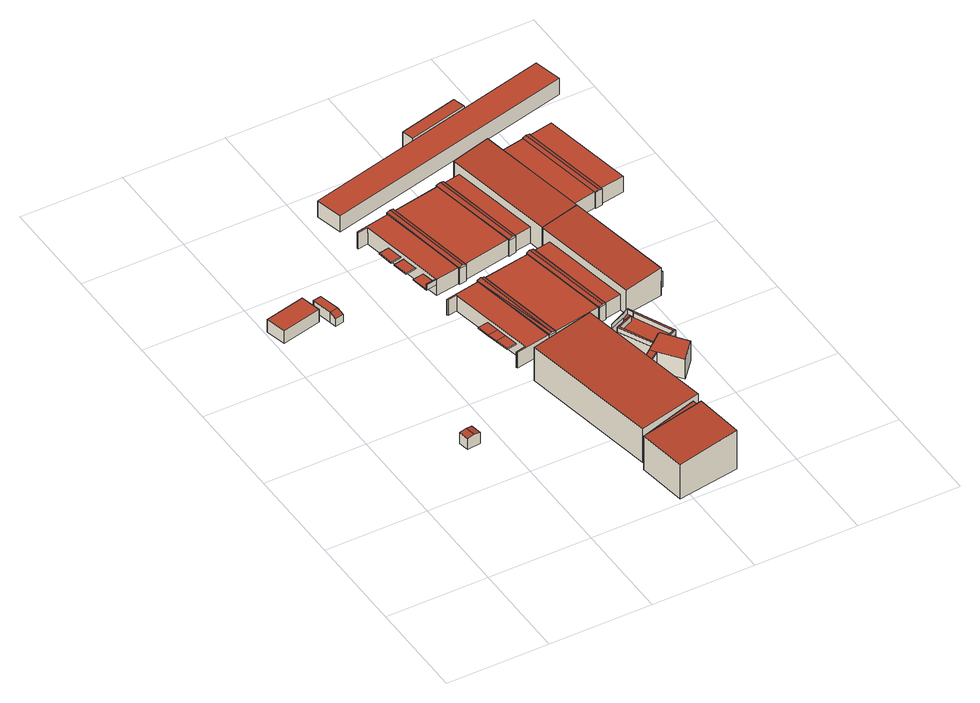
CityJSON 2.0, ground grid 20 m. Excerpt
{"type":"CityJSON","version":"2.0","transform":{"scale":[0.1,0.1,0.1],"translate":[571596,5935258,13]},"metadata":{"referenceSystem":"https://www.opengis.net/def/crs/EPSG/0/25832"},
"CityObjects":{
"building1":{"type":"Building","attributes":{"Grundfläche 2D":"5.493904","Grundhöhe NN":"14.166"},"geometry":[{"type":"Solid","lod":"3","boundaries":[[[[0,1,2,3]],[[4,1,0,5]],[[3,2,6,7]],[[5,0,3,7,8]],[[4,5,8,9]],[[6,2,1,4,9]],[[8,7,6,9]]]],"semantics":{"surfaces":[{"type":"RoofSurface"},{"type":"WallSurface"},{"type":"GroundSurface"}],"values":[[0,0,1,1,1,1,2]]}}]},
"building2":{"type":"Building","attributes":{"Grundfläche 2D":"32.934180","Grundhöhe NN":"14.514"},"geometry":[{"type":"Solid","lod":"3","boundaries":[[[[10,11,12,13]],[[14,15,13,12]],[[15,16,10,13]],[[16,17,11,10]],[[17,14,12,11]],[[17,16,15,14]]]],"semantics":{"surfaces":[{"type":"RoofSurface"},{"type":"WallSurface"},{"type":"GroundSurface"}],"values":[[0,1,1,1,1,2]]}}]},
"building3":{"type":"Building","attributes":{"Grundfläche 2D":"9.395747","Grundhöhe NN":"14.514"},"geometry":[{"type":"Solid","lod":"3","boundaries":[[[[18,19,20,21]],[[20,19,22,23]],[[21,20,24,25]],[[18,21,25,26]],[[19,18,26,27]],[[23,22,28,29]],[[20,23,29,24]],[[22,19,27,28]],[[27,26,25,24,29,28]]]],"semantics":{"surfaces":[{"type":"RoofSurface"},{"type":"WallSurface"},{"type":"GroundSurface"}],"values":[[0,0,1,1,1,1,1,1,2]]}}]},
"building4":{"type":"Building","attributes":{"Grundfläche 2D":"118.225314","Grundhöhe NN":"14.029"},"children":["building4-1"],"geometry":[{"type":"Solid","lod":"3","boundaries":[[[[30,31,32,33,34,35,36]],[[32,31,30,37,38,33]],[[34,33,38,39]],[[36,35,34,39,40]],[[30,36,40,37]],[[38,37,40,39]]]],"semantics":{"surfaces":[{"type":"RoofSurface"},{"type":"WallSurface"},{"type":"GroundSurface"}],"values":[[0,1,1,1,1,2]]}}]},
"building4-1":{"type":"BuildingInstallation","parents":["building4"],"geometry":[{"type":"MultiSurface","lod":"3","boundaries":[[[41,42,43,44,45]],[[41,45,46,47,42]],[[43,42,47,48]],[[44,43,48,49]],[[45,44,49,46]],[[47,46,49,48]]],"semantics":{"surfaces":[{"type":"RoofSurface"},{"type":"WallSurface"},{"type":"OuterCeilingSurface"}],"values":[0,1,1,1,1,2]}}]},
"building5":{"type":"Building","attributes":{"Grundfläche 2D":"340.139487","Grundhöhe NN":"14.207"},"children":["building5-1"],"geometry":[{"type":"Solid","lod":"3","boundaries":[[[[50,51,52,53]],[[51,50,54,55]],[[52,51,55,56]],[[53,52,56,57]],[[50,53,57,54]],[[56,55,54,57]]]],"semantics":{"surfaces":[{"type":"RoofSurface"},{"type":"WallSurface"},{"type":"GroundSurface"}],"values":[[0,1,1,1,1,2]]}}]},
"building5-1":{"type":"BuildingInstallation","parents":["building5"],"geometry":[{"type":"MultiSurface","lod":"3","boundaries":[[[58,59,60,61]],[[62,63,61,60]],[[63,64,58,61]],[[64,65,59,58]],[[65,62,60,59]],[[65,64,63,62]]],"semantics":{"surfaces":[{"type":"RoofSurface"},{"type":"WallSurface"},{"type":"OuterCeilingSurface"}],"values":[0,1,1,1,1,2]}}]},
"building6":{"type":"Building","attributes":{"Grundfläche 2D":"573.334542","Grundhöhe NN":"13.955"},"children":["building6-1","building6-2","building6-3"],"geometry":[{"type":"Solid","lod":"3","boundaries":[[[[66,67,68,69,70,71,72]],[[73,74,72,71]],[[74,75,66,72]],[[76,77,78,79,80,81,82]],[[83,79,78,77,84,85,86]],[[87,88,89,90]],[[91,92,93,94]],[[95,96,97,98,99,100,101,102]],[[103,104,105,106]],[[107,108,109,110]],[[70,111,112,73,71]],[[112,99,98,113,75,74,73]],[[75,113,114,67,66]],[[68,67,114,92,91,111,70,69]],[[85,84,115,94,93,116,83,86]],[[83,116,117,80,79]],[[117,88,87,118,76,82,81,80]],[[76,118,115,84,77]],[[100,99,119,120]],[[101,100,120,121]],[[102,101,121,122]],[[95,102,122,123]],[[96,95,123,124]],[[97,96,124,125]],[[98,97,125,126]],[[113,98,126,127]],[[114,113,127,128]],[[92,114,128,129]],[[93,92,129,130]],[[116,93,130,131]],[[117,116,131,132]],[[88,117,132,133]],[[89,88,133,134]],[[87,90,135,136]],[[118,87,136,137]],[[115,118,137,138]],[[94,115,138,139]],[[91,94,139,140]],[[111,91,140,141]],[[112,111,141,142]],[[99,112,142,119]],[[103,106,143,144]],[[104,103,144,145]],[[105,104,145,146]],[[106,105,146,147,108,107,148,143]],[[109,108,147,149]],[[89,134,150,110,109,149,135,90]],[[107,110,150,148]],[[147,146,145,144,143,148,150,134,133,132,131,130,129,128,127,126,125,124,123,122,121,120,119,142,141,140,139,138,137,136,135,149]]]],"semantics":{"surfaces":[{"type":"RoofSurface"},{"type":"WallSurface"},{"type":"GroundSurface"}],"values":[[0,0,0,0,0,0,0,0,0,0,1,1,1,1,1,1,1,1,1,1,1,1,1,1,1,1,1,1,1,1,1,1,1,1,1,1,1,1,1,1,1,1,1,1,1,1,1,1,2]]}}]},
"building6-1":{"type":"BuildingInstallation","parents":["building6"],"geometry":[{"type":"MultiSurface","lod":"3","boundaries":[[[151,152,153,154]],[[152,155,156,153]],[[154,153,156,157]],[[151,154,157,158]],[[155,158,157,156]]],"semantics":{"surfaces":[{"type":"RoofSurface"},{"type":"WallSurface"},{"type":"OuterCeilingSurface"}],"values":[0,1,1,1,2]}}]},
"building6-2":{"type":"BuildingInstallation","parents":["building6"],"geometry":[{"type":"MultiSurface","lod":"3","boundaries":[[[159,160,161,162]],[[159,162,163,164]],[[160,159,164,165]],[[160,165,166,161]],[[165,164,163,166]]],"semantics":{"surfaces":[{"type":"RoofSurface"},{"type":"WallSurface"},{"type":"OuterCeilingSurface"}],"values":[0,1,1,1,2]}}]},
"building6-3":{"type":"BuildingInstallation","parents":["building6"],"geometry":[{"type":"MultiSurface","lod":"3","boundaries":[[[162,161,152,151]],[[161,166,155,152]],[[162,151,158,163]],[[166,163,158,155]]],"semantics":{"surfaces":[{"type":"RoofSurface"},{"type":"WallSurface"},{"type":"OuterCeilingSurface"}],"values":[0,1,1,2]}}]},
"building7":{"type":"Building","attributes":{"Grundfläche 2D":"66.982206","Grundhöhe NN":"13.764"},"children":["building7-1","building7-2"],"geometry":[{"type":"Solid","lod":"3","boundaries":[[[[167,168,169,170,171,172,173,174,175,176,177,178,179,180]],[[58,61,181,182,183,184,185]],[[170,169,186,187]],[[171,170,187,188]],[[172,171,188,189]],[[173,172,189,190]],[[174,173,190,191]],[[175,174,191,192]],[[176,175,192,193]],[[169,168,194,186]],[[61,58,195,196]],[[181,61,196,197]],[[182,181,197,198]],[[168,167,180,183,182,198,194]],[[183,180,179,184]],[[184,179,178,185]],[[176,193,195,58,185,178,177]],[[195,193,192,191,190,189,188,187,186,194,198,197,196]]]],"semantics":{"surfaces":[{"type":"RoofSurface"},{"type":"WallSurface"},{"type":"GroundSurface"}],"values":[[0,0,1,1,1,1,1,1,1,1,1,1,1,1,1,1,1,2]]}}]},
"building7-1":{"type":"BuildingInstallation","parents":["building7"],"geometry":[{"type":"MultiSurface","lod":"3","boundaries":[[[199,200,201,202,203,204,205,206]],[[207,208,209,205,204]],[[210,209,208]],[[203,202,168,169]],[[169,170,204,203]],[[204,170,171,208,207]],[[171,172,210,208]],[[210,172,173,211,205,209]],[[206,205,211,212]],[[199,206,212,213]],[[200,199,213,214]],[[167,201,200,214]],[[201,167,168,202]]],"semantics":{"surfaces":[{"type":"RoofSurface"},{"type":"WallSurface"}],"values":[0,0,0,1,1,1,1,1,1,1,1,1,1]}}]},
"building7-2":{"type":"BuildingInstallation","parents":["building7"],"geometry":[{"type":"MultiSurface","lod":"3","boundaries":[[[215,216,217,218,219,220]],[[215,176,177,216]],[[217,216,177,221]],[[218,217,221,222]],[[218,222,223,219]],[[223,174,175,220,219]],[[176,215,220,175]]],"semantics":{"surfaces":[{"type":"RoofSurface"},{"type":"WallSurface"}],"values":[0,1,1,1,1,1,1]}}]},
"building8":{"type":"Building","attributes":{"Grundfläche 2D":"782.476391","Grundhöhe NN":"13.872"},"children":["building8-1","building8-2","building8-3","building8-4"],"geometry":[{"type":"Solid","lod":"3","boundaries":[[[[224,225,226,227,228,229]],[[229,228,227,230,231,232]],[[233,234,235,236,237]],[[238,239,240,241,236,235]],[[242,243,244,245,246,247,248]],[[246,249,250,251,252,248,247]],[[253,254,255,256,257,258,259,260]],[[261,262,263,264]],[[265,266,267,268]],[[251,250,269,270]],[[243,271,272,244]],[[273,109,108,274]],[[226,275,276,230,227]],[[276,257,256,277,232,231,230]],[[277,278,279,224,229,232]],[[279,266,265,275,226,225,224]],[[237,280,268,267,281,234,233]],[[234,281,282,238,235]],[[238,282,261,264,283,241,240,239]],[[241,283,280,237,236]],[[246,245,284,249]],[[248,252,285,242]],[[258,257,286,287]],[[259,258,287,288]],[[260,259,288,289]],[[290,255,254,253,260,289,291]],[[255,290,291,292,256]],[[277,256,292,293]],[[294,279,278,277,293,295]],[[266,279,294,296]],[[267,266,296,297]],[[281,267,297,298]],[[282,281,298,299]],[[261,282,299,300]],[[262,261,300,301]],[[264,263,302,303]],[[283,264,303,304]],[[280,283,304,305]],[[268,280,305,306]],[[265,268,306,307]],[[275,265,307,308]],[[276,275,308,309]],[[257,276,309,286]],[[263,262,301,310,109,273,311,302]],[[108,109,310,312]],[[271,313,314,274,108,312,315,272]],[[273,274,314,311]],[[252,251,316,317]],[[242,285,252,317,318]],[[243,242,318,319]],[[271,243,319,313]],[[244,272,315,320]],[[245,244,320,321]],[[249,284,245,321,322]],[[250,249,322,323]],[[269,250,323,324]],[[270,269,324,325]],[[251,270,325,316]],[[314,313,319,318,317,316,325,324,323,322,321,320,315,312,310,301,300,299,298,297,296,294,295,293,292,291,289,288,287,286,309,308,307,306,305,304,303,302,311]]]],"semantics":{"surfaces":[{"type":"RoofSurface"},{"type":"WallSurface"},{"type":"GroundSurface"}],"values":[[0,0,0,0,0,0,0,0,0,0,0,0,1,1,1,1,1,1,1,1,1,1,1,1,1,1,1,1,1,1,1,1,1,1,1,1,1,1,1,1,1,1,1,1,1,1,1,1,1,1,1,1,1,1,1,1,1,1,2]]}}]},
"building8-1":{"type":"BuildingInstallation","parents":["building8"],"geometry":[{"type":"MultiSurface","lod":"3","boundaries":[[[255,254,326,327]],[[327,328,329,290,255]],[[330,254,255,290,331]],[[330,332,326,254]],[[332,328,327,326]],[[333,331,290,329]]],"semantics":{"surfaces":[{"type":"RoofSurface"},{"type":"WallSurface"},{"type":"OuterCeilingSurface"}],"values":[0,1,1,1,1,2]}}]},
"building8-2":{"type":"BuildingInstallation","parents":["building8"],"geometry":[{"type":"MultiSurface","lod":"3","boundaries":[[[334,335,336,337]],[[338,339,337,336]],[[339,340,334,337]],[[340,341,335,334]],[[341,338,336,335]],[[341,340,339,338]]],"semantics":{"surfaces":[{"type":"RoofSurface"},{"type":"WallSurface"},{"type":"OuterCeilingSurface"}],"values":[0,1,1,1,1,2]}}]},
"building8-3":{"type":"BuildingInstallation","parents":["building8"],"geometry":[{"type":"MultiSurface","lod":"3","boundaries":[[[342,343,344,345]],[[346,347,344,343]],[[347,348,345,344]],[[348,349,342,345]],[[349,346,343,342]],[[347,346,349,348]]],"semantics":{"surfaces":[{"type":"RoofSurface"},{"type":"WallSurface"},{"type":"OuterCeilingSurface"}],"values":[0,1,1,1,1,2]}}]},
"building8-4":{"type":"BuildingInstallation","parents":["building8"],"geometry":[{"type":"MultiSurface","lod":"3","boundaries":[[[332,330,350,351,352,328]],[[352,353,329,328]],[[351,350,354,355]],[[352,351,355,353]],[[330,331,354,350]],[[329,353,355,354,331,333]]],"semantics":{"surfaces":[{"type":"RoofSurface"},{"type":"WallSurface"},{"type":"OuterCeilingSurface"}],"values":[0,1,1,1,1,2]}}]},
"building9":{"type":"Building","attributes":{"Grundfläche 2D":"282.090828","Grundhöhe NN":"13.755"},"geometry":[{"type":"Solid","lod":"3","boundaries":[[[[356,357,358,359]],[[360,361,359,358]],[[361,362,356,359]],[[362,363,357,356]],[[363,360,358,357]],[[363,362,361,360]]]],"semantics":{"surfaces":[{"type":"RoofSurface"},{"type":"WallSurface"},{"type":"GroundSurface"}],"values":[[0,1,1,1,1,2]]}}]},
"building10":{"type":"Building","attributes":{"Grundfläche 2D":"29.458028","Grundhöhe NN":"13.755"},"geometry":[{"type":"Solid","lod":"3","boundaries":[[[[364,365,366,367]],[[368,369,367,366]],[[369,370,364,367]],[[370,371,365,364]],[[371,368,366,365]],[[371,370,369,368]]]],"semantics":{"surfaces":[{"type":"RoofSurface"},{"type":"WallSurface"},{"type":"GroundSurface"}],"values":[[0,1,1,1,1,2]]}}]}
},
"vertices":[
[150,299,38],[147,320,38],[133,318,36],[137,297,36],[159,322,36],[163,301,36],[133,318,12],[137,297,12],[163,301,12],[159,322,12],
[1,727,42],[11,687,42],[89,705,42],[80,745,42],[89,705,15],[80,745,15],[1,727,15],[11,687,15],
[124,684,31],[121,698,37],[104,694,37],[107,681,31],[112,738,37],[96,735,37],[104,694,15],[107,681,15],[124,684,15],[121,698,15],[112,738,15],[96,735,15],
[487,122,95],[375,106,85],[374,106,85],[365,105,84],[379,9,84],[388,11,85],[500,27,95],[487,122,10],[365,105,10],[379,9,10],[500,27,10],
[375,106,69],[482,122,88],[480,136,88],[372,120,68],[374,106,68],[374,106,66],[482,122,66],[480,136,66],[372,120,66],
[444,415,94],[323,394,85],[372,120,85],[493,142,94],[444,415,12],[323,394,12],[372,120,12],[493,142,12],
[506,325,51],[466,293,51],[468,280,51],[514,314,51],[468,280,49],[514,314,49],[506,325,49],[466,293,49],
[391,450,48],[399,452,46],[399,453,46],[367,632,46],[367,633,46],[360,632,48],[391,452,48],[353,631,46],[353,629,46],[385,449,46],[475,653,46],[467,652,48],[500,471,48],[501,470,48],[508,471,46],[507,473,46],[475,651,46],[493,468,46],[460,650,46],[460,648,46],[493,470,46],[475,651,44],[507,473,44],[542,479,44],[509,657,44],[367,632,44],[399,453,44],[493,470,44],[460,648,44],[336,445,44],[316,441,44],[317,438,44],[385,450,44],[353,629,44],[285,617,44],[286,614,44],[305,617,44],[633,495,44],[601,674,44],[584,671,44],[616,492,44],[619,477,70],[581,689,70],[506,676,63],[544,464,63],[367,633,44],[353,631,44],[385,449,44],[399,452,44],[460,650,44],[493,468,44],[508,471,44],[475,653,44],[353,629,10],[285,617,10],[286,614,10],[305,617,10],[336,445,10],[316,441,10],[317,438,10],[385,450,10],[385,449,10],[399,452,10],[399,453,10],[493,470,10],[493,468,10],[508,471,10],[507,473,10],[542,479,10],[509,657,10],[475,651,10],[475,653,10],[460,650,10],[460,648,10],[367,632,10],[367,633,10],[353,631,10],[616,492,10],[633,495,10],[601,674,10],[584,671,10],[581,689,10],[619,477,10],[506,676,10],[544,464,10],
[303,510,36],[324,514,36],[319,539,36],[298,536,36],[324,514,34],[319,539,34],[298,536,34],[303,510,34],
[312,464,36],[332,467,36],[328,494,36],[307,490,36],[307,490,34],[312,464,34],[332,467,34],[328,494,34],
[554,341,42],[556,338,42],[569,345,42],[528,433,42],[485,413,42],[485,412,42],[515,426,42],[520,415,42],[489,401,42],[520,336,42],[522,338,42],[541,354,42],[542,353,42],[544,354,42],[545,273,51],[577,309,51],[544,354,51],[542,353,51],[541,354,51],[569,345,8],[528,433,8],[485,413,8],[485,412,8],[515,426,8],[520,415,8],[489,401,8],[520,336,8],[556,338,8],[506,325,8],[514,314,8],[545,273,8],[577,309,8],
[531,420,53],[565,346,53],[554,341,53],[556,338,53],[569,345,53],[528,433,53],[527,432,53],[532,421,53],[515,427,52],[485,413,51],[515,426,52],[485,412,51],[527,432,42],[532,421,42],[531,420,42],[565,346,42],
[520,336,52],[522,338,52],[494,400,52],[523,413,52],[522,416,52],[489,401,52],[494,400,42],[523,413,42],[522,416,42],
[358,676,46],[326,858,46],[326,861,46],[319,860,48],[351,679,48],[351,675,48],[311,858,46],[312,856,46],[344,674,46],[452,697,46],[452,694,46],[460,696,48],[427,878,48],[419,877,46],[467,697,46],[467,700,46],[435,878,46],[434,879,46],[607,911,44],[607,909,44],[639,729,44],[640,727,44],[647,729,46],[614,910,46],[614,912,46],[654,730,44],[654,732,44],[622,911,44],[622,914,44],[290,703,44],[296,672,44],[297,669,44],[343,677,44],[312,856,44],[245,843,44],[245,840,44],[265,843,44],[467,700,44],[501,706,44],[468,884,44],[435,878,44],[326,858,44],[358,680,44],[452,697,44],[420,875,44],[701,740,44],[668,920,44],[543,897,44],[575,717,44],[466,899,63],[540,913,70],[326,861,44],[311,858,44],[344,674,44],[351,675,44],[358,676,44],[419,877,44],[452,694,44],[467,697,44],[434,879,44],[647,729,44],[614,912,44],[312,856,9],[245,843,9],[245,840,9],[265,843,9],[297,669,33],[297,669,9],[343,677,9],[344,674,9],[358,676,9],[351,675,9],[358,680,9],[452,697,9],[452,694,9],[467,697,9],[467,700,9],[501,706,9],[468,884,9],[435,878,9],[434,879,9],[419,877,9],[420,875,9],[326,858,9],[326,861,9],[311,858,9],[506,676,9],[466,899,9],[581,689,9],[543,897,9],[540,913,9],[575,717,9],[622,911,9],[622,914,9],[607,911,9],[607,909,9],[639,729,9],[640,727,9],[654,730,9],[654,732,9],[701,740,9],[668,920,9],
[276,668,44],[276,665,44],[276,665,35],[276,665,33],[296,672,35],[296,672,33],[276,668,35],[276,668,33],
[259,755,35],[280,759,35],[275,790,35],[254,786,35],[275,790,33],[254,786,33],[259,755,33],[280,759,33],
[266,718,35],[287,722,35],[282,752,35],[261,748,35],[287,722,33],[282,752,33],[261,748,33],[266,718,33],
[290,703,35],[269,699,35],[275,665,35],[275,665,33],[290,703,33],[269,699,33],
[738,1012,44],[725,1066,44],[229,946,44],[242,893,44],[229,946,8],[242,893,8],[738,1012,8],[725,1066,8],
[450,1007,40],[567,1035,40],[561,1059,40],[444,1030,40],[561,1059,8],[444,1030,8],[450,1007,8],[567,1035,8]
]}
